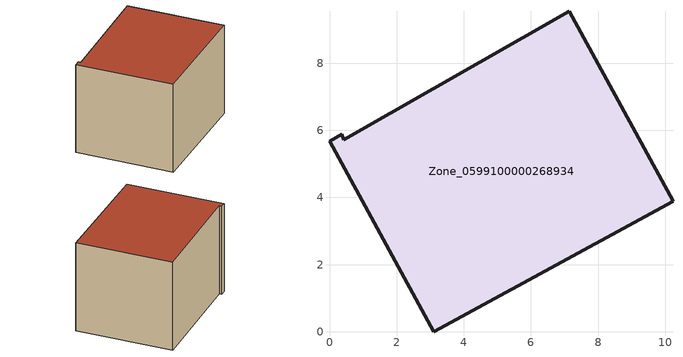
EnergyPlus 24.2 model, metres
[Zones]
Zone_0599100000268934
 floor ground (C_G): 0.36,5.88 0.43,5.72 7.14,9.55 10.23,3.89 3.1,0 0,5.68 z0
 wall outside (C_F): 3.1,0 10.23,3.89 7.14,9.55 0.43,5.72 0.36,5.88 0,5.68 3.1,0 z0:6.12
 roof outside (C_R): 0.43,5.72 0.36,5.88 0,5.68 3.1,0 10.23,3.89 7.14,9.55 z6.12
[BUILDING]
Pand.0599100000268934: North Axis=0; Terrain=City; Loads Convergence Tolerance Value=0.04; Temperature Convergence Tolerance Value=0.4; Solar Distribution=FullExterior; Maximum Number of Warmup Days=25; Minimum Number of Warmup Days=1
[Site:Location]
Rotterdam.The.Hague.AP_ZH_NLD Design_Conditions: Latitude=51.96; Longitude=4.45; Time Zone=1; Elevation=-4.5
[SITE:GROUNDTEMPERATURE:BUILDINGSURFACE]
18, 18, 18, 18, 18, 18, 18, 18, 18, 18, 18, 18
[MATERIAL] Thermal Absorptance=0.9; Solar Absorptance=0.7; Visible Absorptance=0.7
Name | Roughness | Thickness | Conductivity | Density | Specific Heat
G.TC.1946-1964 | MediumSmooth | 0.15 | 1 | 540 | 1210
F.TC.1946-1964 | Rough | 0.3 | 0.857143 | 1920 | 840
R.TC.1946-1964 | MediumRough | 0.2 | 0.235294 | 1500 | 1000
[CONSTRUCTION]
C_G: G.TC.1946-1964
C_F: F.TC.1946-1964
C_R: R.TC.1946-1964
[ZONE]
Zone_0599100000268934: Type=1; Multiplier=1; Ceiling Height=Autocalculate; Volume=Autocalculate; Floor Area=autocalculate; Part of Total Floor Area=Yes
[ZONEINFILTRATION:DESIGNFLOWRATE]
Infil_Zone_0599100000268934: Zone or ZoneList or Space or SpaceList=Zone_0599100000268934; Schedule=AlwaysOn; Design Flow Rate Calculation Method=Flow/Area; Flow Rate per Floor Area=0.003; Constant Term Coefficient=1; Temperature Term Coefficient=0; Velocity Term Coefficient=0; Velocity Squared Term Coefficient=0
[HVACTEMPLATE:ZONE:IDEALLOADSAIRSYSTEM]
Zone_0599100000268934: Maximum Heating Supply Air Temperature=50; Minimum Cooling Supply Air Temperature=13; Maximum Heating Supply Air Humidity Ratio=0.0156; Minimum Cooling Supply Air Humidity Ratio=0.0077; Heating Limit=NoLimit; Cooling Limit=NoLimit; Dehumidification Control Type=ConstantSensibleHeatRatio; Cooling Sensible Heat Ratio=0.7; Dehumidification Setpoint=60; Humidification Control Type=None; Humidification Setpoint=30; Outdoor Air Method=None; Outdoor Air Flow Rate per Person=0.00944; Outdoor Air Flow Rate per Zone Floor Area=0; Outdoor Air Flow Rate per Zone=0; Demand Controlled Ventilation Type=None; Outdoor Air Economizer Type=NoEconomizer; Heat Recovery Type=None; Sensible Heat Recovery Effectiveness=0.7; Latent Heat Recovery Effectiveness=0.65
[ZONECONTROL:THERMOSTAT]
ThermostatControl_Zone_0599100000268934: Zone or ZoneList=Zone_0599100000268934; Control Type Schedule=DualSetpointControlType; Control 1=Thermostat_Zone_0599100000268934; Temperature Difference Between Cutout And Setpoint=0
[THERMOSTATSETPOINT:DUALSETPOINT]
Thermostat_Zone_0599100000268934: Heating Setpoint Temperature Schedule=HeatingSetpoint_Zone_0599100000268934; Cooling Setpoint Temperature Schedule=CoolingSetpoint_Zone_0599100000268934
[SCHEDULE:COMPACT]
HeatingSetpoint_Zone_0599100000268934: Through: 12/31, For: AllDays, Until: 24:00, 21
CoolingSetpoint_Zone_0599100000268934: Through: 12/31, For: AllDays, Until: 24:00, 24
DualSetpointControlType: Through: 12/31, For: AllDays, Until: 24:00, 4
AlwaysOn: Through: 12/31, For: AllDays, Until: 24:00, 1
